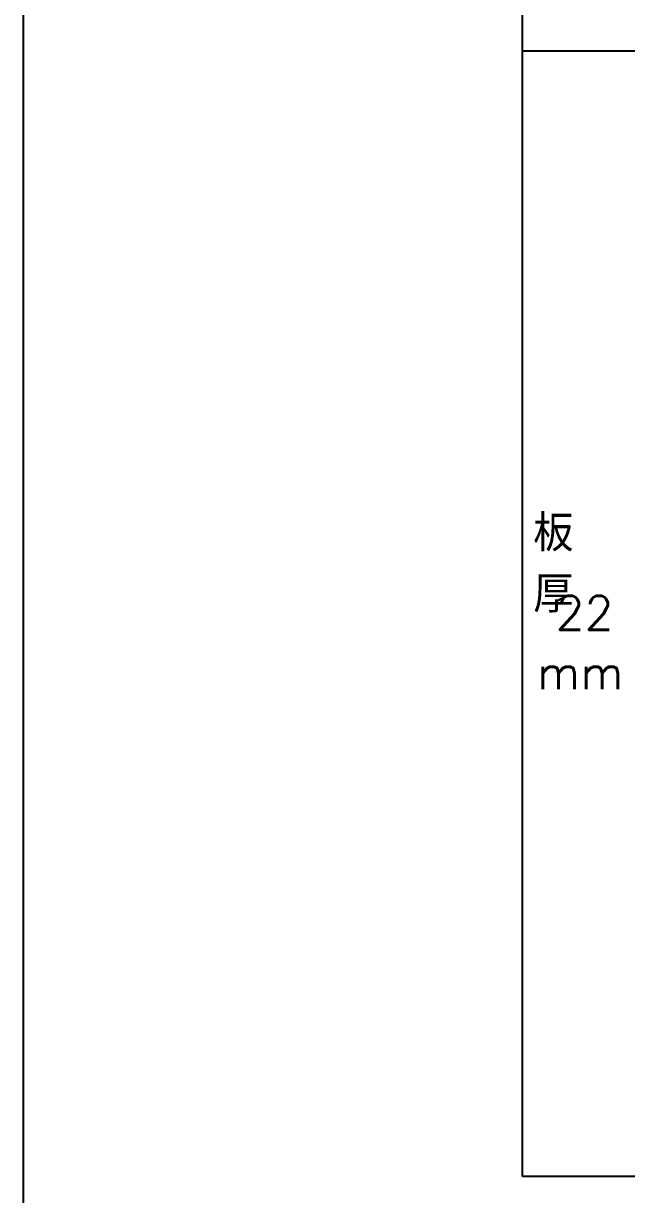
# Model space of a CAD drawing. Header units: millimetres. Extents: x 1755271 to 1764314, y -179109 to -173084.
# Drawn here: x 1755271 to 1756342, y -177955 to -175873 of the extents above; entities that cross this region are included whole.
import ezdxf

# ---------------------------------------------------------------- set-up
doc = ezdxf.new("R2010")
doc.units = ezdxf.units.MM
doc.header["$LTSCALE"] = 3
doc.layers.add('01', color=7, linetype='Continuous')
doc.styles.add('KANJI', font='txt.shx', dxfattribs={"bigfont": 'extfont2.shx'})
doc.styles.add('KANJI-tate', font='txt.shx', dxfattribs={"bigfont": 'extfont2.shx'})

msp = doc.modelspace()

# ---------------------------------------------------------------- linework, layer by layer
at = {"layer": '01', "color": 7}
for p, q in [((1758307.648, -175922.181), (1756157.648, -175922.181)), ((1758307.648, -177922.181), (1756157.648, -177922.181))]:
    msp.add_line(p, q, dxfattribs=at)
at = {"layer": '01', "color": 7, "ltscale": 2}
msp.add_lwpolyline([(1755270.507, -173159.27), (1764314.271, -173159.27), (1764314.271, -179109.225), (1755270.507, -179109.225)], close=True, dxfattribs=at)
at = {"layer": '01', "color": 7}
msp.add_lwpolyline([(1756157.648, -177922.181), (1756157.648, -173922.181)], dxfattribs=at)

# ---------------------------------------------------------------- texts
at = {"layer": '01', "color": 7, "attachment_point": 1}
for s, insert, char_height, width, style in [('板厚', (1756176.491, -176746.527), 65, 122.75576, 'KANJI-tate'), ('22', (1756216.235, -176890.57), 60, 905.5961, 'KANJI'), ('mm', (1756183.077, -176996.233), 60, 905.5961, 'KANJI')]:
    msp.add_mtext(s, dxfattribs=dict(at, insert=insert, char_height=char_height, width=width, style=style))

doc.saveas('drawing.dxf')
